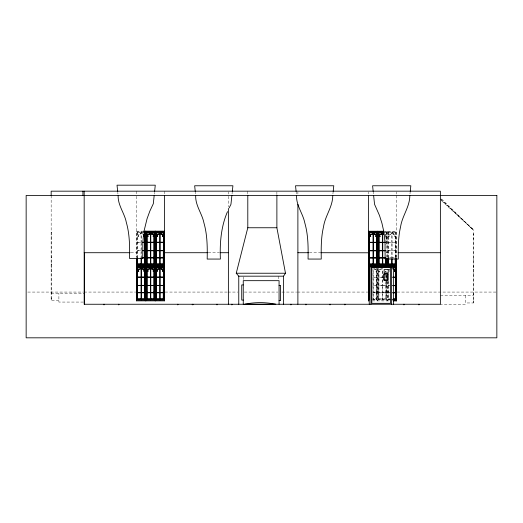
<?xml version="1.0" encoding="UTF-8"?>
<svg xmlns="http://www.w3.org/2000/svg" width="523" height="523" viewBox="0 0 523 523"><rect width="100%" height="100%" fill="white"/><g stroke="black" fill="none" stroke-linecap="round" stroke-linejoin="round"><path stroke-width="0.39" stroke-dasharray="2.62 1.96" d="M374.573 268.567L374.298 269.253L375.521 269.057L376.063 269.691L375.71 271.3L376.717 271.3L376.717 277.105L373.402 277.105L373.402 268.534M374.684 268.541L374.566 269.142L375.854 269.116L376.253 270.371L375.88 271.189L376.822 271.189L376.514 271.581M381.43 268.508L381.3 269.136L379.855 269.136L379.443 269.803L379.946 271.189L378.796 271.189L378.92 271.581M381.542 268.554L381.489 269.162L380.201 269.064L379.554 269.829L380.149 271.3L378.9 271.3L378.9 277.105L382.372 277.105L382.372 268.626M386.177 275.183L386.177 299.934L378.796 299.934L378.92 268.482M391.099 299.934L388.144 299.934L388.275 298.626L389.661 298.626M154.337 194.046L154.507 192.438M232.055 193.824L232.225 192.216M332.922 193.824L333.099 192.216M409.986 193.824L410.156 192.216M58.89 300.771L51.162 300.771L51.162 231.101M51.162 264.952L51.332 263.644M51.162 299.784L51.332 298.476M377.443 268.377L377.443 299.548L377.809 300.915L377.998 268.377M386.791 281.165L386.791 299.548L387.157 300.915L387.347 281.165M378.796 292.743L378.92 291.867M388.144 292.743L388.275 291.867M51.162 257.767L51.332 256.885M51.162 292.599L51.332 291.716M473.393 233.291L473.393 302.961L465.66 302.961M473.217 234.919L473.393 234.278M473.217 269.75L473.393 269.11M473.217 238.795L473.393 238.396M473.217 273.627L473.393 273.235M384.699 232.232L386.177 232.232L385.869 244.862M395.218 257.028L395.525 232.232L388.144 232.232L388.144 257.911M386.791 257.525L386.791 231.944L387.157 231.251L387.347 257.525M396.146 257.525L396.146 231.944L396.512 231.251L384.823 231.251M388.792 269.803L389.524 268.953M388.903 269.829L389.557 269.064M385.869 236.749L386.177 236.357L385.235 236.357M395.218 236.749L395.525 236.357L394.584 236.357L394.957 235.54L394.558 234.284L393.27 234.311L392.943 232.951L392.23 232.781L391.511 232.957L390.648 234.304L389.21 234.297L388.792 234.971L389.302 236.357L388.144 236.357L388.275 236.749M385.869 271.581L386.177 271.189L385.235 271.189M142.57 234.108L142.687 234.343M143.505 231.173L136.49 231.173L136.68 257.447M136.68 231.872L142.276 231.872M385.196 231.944L386.791 231.944M387.347 231.944L396.146 231.944M137.477 257.839L137.477 232.16L143.38 232.16M137.477 232.16L137.601 232.794L143.773 232.794M388.144 232.232L388.275 232.872L395.218 232.872M137.582 236.389L138.83 236.389L138.301 235.572L138.615 234.304L140.171 234.252L141.053 232.944L141.053 242.195L137.582 242.195M388.256 236.461L389.498 236.461L388.968 235.644L389.289 234.382L390.838 234.324L391.727 233.016L391.727 242.273L388.256 242.273M137.582 242.417L141.053 242.417L141.053 250.543L137.582 250.543M388.256 242.489L391.727 242.489L391.727 250.615L388.256 250.615M137.582 250.759L141.053 250.759L141.053 257.728M388.256 250.837L391.727 250.837L391.727 257.8L388.256 257.8L388.275 232.872M130.815 252.714L136.49 252.714M208.18 252.714L219.49 252.714M309.322 252.714L319.945 252.714M386.177 252.792L388.144 252.792M388.256 258.022L391.727 258.022M392.1 258.022L394.754 258.022M385.065 271.3L386.066 271.3M388.256 285.453L389.642 285.453M388.256 285.669L389.642 285.669M27.784 292.069L83.353 292.069M84.17 292.069L135.653 292.069M165.072 292.069L227.178 292.069M227.995 292.069L237.802 292.069M244.339 292.069L277.844 292.069M281.93 292.069L296.639 292.069M297.456 292.069L367.734 292.069M372.638 292.069L389.798 292.069M397.153 292.069L496.033 292.069M388.256 292.638L391.034 292.638M388.256 292.854L389.642 292.854M51.162 293.266L84.17 293.266M440.379 295.456L473.393 295.456M376.822 299.934L376.514 298.626L373.043 298.626L373.134 299.934L376.822 299.934L376.822 267.07M378.92 298.626L385.869 298.626L386.177 299.934M372.644 299.548L377.443 299.548M377.998 299.548L386.791 299.548M387.347 299.548L389.746 299.548M391.034 299.823L388.256 299.823L388.275 281.315M372.356 300.915L389.498 300.915M83.36 302.065L58.89 302.065L58.89 293.266M142.276 232.879L140.844 232.885L139.981 234.226L138.536 234.226L138.124 234.892L138.628 236.278L137.477 236.278L137.601 236.671M441.582 200.747L473.393 229.95L473.393 302.961M440.379 198.982L473.393 229.95L440.379 197.772M440.379 198.884L473.393 229.95M388.968 270.476L389.498 271.3M388.864 270.515L389.302 271.189M142.609 233.657L142.204 232.97L141.432 232.846L141.432 242.195M385.203 234.284L385.601 235.54M385.124 234.363L385.49 235.527M51.162 236.206L51.332 236.599M51.162 271.038L51.332 271.437M385.869 291.867L386.177 292.743M376.514 291.867L376.822 292.743M51.162 232.088L51.332 232.722M51.162 266.92L51.332 267.56M473.217 259.075L473.393 259.957M473.217 293.906L473.393 294.789M473.217 265.834L473.393 267.142M473.217 300.666L473.393 301.974M373.272 192.216L373.442 193.824M296.208 192.216L296.384 193.824M195.341 192.216L195.51 193.824M117.793 192.438L117.963 194.046M382.542 298.626L382.64 299.934M373.193 298.626L373.291 299.934M382.391 298.626L382.483 299.934M465.66 295.456L465.66 304.255L440.379 304.255L440.379 306.452M396.512 191.882L396.512 194.026M396.512 195.452L396.512 257.434M395.525 232.232L395.525 257.911M388.144 280.773L388.144 299.934M387.157 231.251L387.157 257.486M387.157 281.472L387.157 300.915M386.791 275.569L386.791 280.367M386.177 232.232L386.177 241.051M386.177 241.835L386.177 244.182M386.066 236.461L386.066 241.548M386.066 274.928L386.066 277.105L382.751 277.105L382.751 268.534M386.066 280.576L386.066 277.327L382.751 277.327L382.751 285.453L386.066 285.453L386.066 281.387M385.869 274.83L385.869 280.505M385.869 281.315L385.869 298.626M378.796 268.443L378.796 299.934M377.809 268.515L377.809 300.915M376.514 268.482L376.514 298.626M373.023 268.626L373.023 277.105M373.023 277.327L373.023 285.453M373.023 285.669L373.023 292.638M373.023 292.854L373.023 299.823M368.46 191.882L368.46 194.026M297.888 191.882L297.888 194.026M278.589 276.177L278.589 279.929M276.883 191.882L276.883 194.425M247.797 191.17L247.797 194.425M243.738 276.929L243.738 279.929M228.381 191.882L228.381 194.026M228.381 196.256L228.381 206.82M164.542 191.17L164.542 194.026M141.432 242.417L141.432 250.543M141.432 250.759L141.432 257.728M137.601 232.794L137.582 257.728M136.49 191.17L136.49 194.026M136.49 196.262L136.49 257.408M51.162 195.452L51.162 300.771M393.276 233.735L393.002 234.422L394.224 234.219L394.76 234.853L394.414 236.461L395.414 236.461L395.414 242.273L392.1 242.273L392.1 232.925L392.878 233.049L393.276 233.735M395.414 242.489L392.1 242.489L392.1 250.615L395.414 250.615L395.414 242.489M395.414 250.837L392.1 250.837L392.1 257.8L395.414 257.8L395.414 250.837M376.717 277.327L373.402 277.327L373.402 285.453L376.717 285.453L376.717 277.327M382.372 277.327L378.9 277.327L378.9 285.453L382.372 285.453L382.372 277.327M376.717 285.669L373.402 285.669L373.402 292.638L376.717 292.638L376.717 285.669M382.372 285.669L378.9 285.669L378.9 292.638L382.372 292.638L382.372 285.669M386.066 285.669L382.751 285.669L382.751 292.638L386.066 292.638L386.066 285.669M376.717 292.854L373.402 292.854L373.402 299.823L376.717 299.823L376.717 292.854M382.372 292.854L378.9 292.854L378.9 299.823L382.372 299.823L382.372 292.854M386.066 292.854L382.751 292.854L382.751 299.823L386.066 299.823L386.066 292.854"/><path stroke-width="0.78" d="M137.477 265.024L137.601 263.716L144.551 263.716L144.858 265.024L137.477 265.024L137.477 257.839M137.477 299.856L137.601 298.548L144.551 298.548L144.858 299.856L137.477 299.856L137.477 266.992L144.858 266.992L144.858 299.856M146.826 265.024L146.826 232.16L154.207 232.16L154.207 265.024L146.826 265.024L146.826 232.16M146.826 299.856L146.826 266.992L154.207 266.992L154.207 299.856L146.826 299.856L146.826 266.992M156.174 265.024L156.305 263.716L163.248 263.716L163.555 265.024L156.174 265.024L156.174 232.16L163.555 232.16L163.555 265.024M156.174 299.856L156.305 298.548L163.248 298.548L163.555 299.856L156.174 299.856L156.174 266.992L163.555 266.992L163.555 299.856M369.441 265.096L369.571 263.788L376.514 263.788L376.822 265.096L369.441 265.096L369.441 232.232L376.822 232.232L376.822 265.096M386.177 258.708L386.177 265.096L378.796 265.096L378.796 232.232L383.96 232.232M388.144 265.096L388.275 263.788L395.218 263.788L395.525 265.096L388.144 265.096L388.144 258.708M154.167 195.654L153.311 203.715L149.866 211.063L147.074 218.686L144.171 230.499M154.592 191.627L155.272 185.181L117.021 185.181L117.708 191.627M231.885 195.439L230.95 204.303L229.146 207.938M232.31 191.411L232.912 185.77L194.661 185.77L195.256 191.411M332.752 195.439C332.863 206.775 324.986 215.973 323.469 227.106C320.998 237.566 321.129 248.386 321.253 259.062L308.054 259.062C308.295 247.039 308.178 234.827 304.87 223.164C303 213.528 296.083 205.519 296.554 195.439M333.184 191.411L333.779 185.77L295.528 185.77L296.123 191.411M409.816 195.439C409.927 206.775 402.043 215.973 400.533 227.106C398.062 237.566 398.193 248.386 398.317 259.062L385.118 259.062L385.026 243.175L384.313 235.095M410.241 191.411L410.836 185.77L372.592 185.77L373.187 191.411M143.55 234.507L142.838 242.587L142.746 258.48L129.547 258.48C129.796 246.457 129.678 234.239 126.363 222.576C124.611 213.194 117.832 205.415 118.133 195.654M164.542 195.452L164.542 300.843L136.49 300.843L136.68 258.244M146.028 264.638L145.472 266.704L145.472 299.476L145.839 300.843L146.028 266.704L145.472 264.638L145.472 231.872L145.839 231.173L146.028 264.638L154.828 264.638L155.377 266.704L155.194 300.843L154.828 299.476L154.828 266.704L155.377 264.638L155.194 231.173L154.828 231.872L154.828 264.638M368.46 195.452L368.46 300.915L368.46 231.251L384.045 231.251M368.643 266.776L377.443 266.776L377.809 266.083L377.809 231.251L377.443 231.944L377.443 264.716L377.998 266.776L386.791 266.776L387.347 264.716L387.347 258.323M137.477 292.671L137.601 291.788M146.826 257.839L146.956 256.956M146.826 292.671L146.956 291.788M156.174 257.839L156.305 256.956M156.174 292.671L156.305 291.788M369.441 257.911L369.571 257.028M378.796 257.911L378.92 257.028M238.763 304.255L238.763 276.177L236.246 273.235L247.797 227.753L247.797 195.236M227.498 211.652C221.046 226.544 219.719 243.012 220.386 259.062L207.186 259.062C207.428 247.039 207.311 234.827 203.996 223.164C202.133 213.528 195.216 205.519 195.68 195.439M143.38 232.16L144.858 232.16L144.551 263.716M154.207 265.024L154.207 232.16M144.551 298.548L144.858 266.992M163.248 263.716L163.555 232.16M154.207 299.856L154.207 266.992M163.248 298.548L163.555 266.992M376.514 263.788L376.822 232.232M392.701 299.934L395.525 299.934L395.525 267.07L393.309 267.07M164.542 300.843L164.176 299.476L164.176 266.704L164.542 266.004L164.176 264.638L164.176 231.872L164.542 231.173L143.505 231.173M393.394 300.915L396.512 300.915L396.146 299.548L396.146 266.776L396.512 266.083L396.146 258.323M283.564 304.255L283.564 276.177L285.486 273.235L276.883 227.753L276.883 195.236M144.551 236.671L144.858 236.278L143.917 236.278L144.198 234.742L143.57 234.029M153.899 236.671L154.207 236.278L153.265 236.278L153.638 235.468L153.239 234.206L151.951 234.232L151.624 232.879L150.912 232.702L150.193 232.885L149.33 234.226L147.891 234.226L147.473 234.892L147.983 236.278L146.826 236.278L146.956 236.671M163.248 236.671L163.555 236.278L162.614 236.278L162.986 235.468L162.588 234.206L161.3 234.232L160.979 232.879L160.26 232.702L159.541 232.885L158.685 234.226L157.24 234.226L156.822 234.892L157.331 236.278L156.174 236.278L156.305 236.671M144.551 271.509L144.858 271.11L143.917 271.11L144.283 270.299L143.884 269.044L142.596 269.07L142.276 267.711L141.563 267.534L140.844 267.717L139.981 269.057L138.536 269.057L138.124 269.724L138.628 271.11L137.477 271.11L137.601 271.509M153.899 271.509L154.207 271.11L153.265 271.11L153.638 270.299L153.239 269.044L151.951 269.07L151.624 267.711L150.912 267.534L150.193 267.717L149.33 269.057L147.891 269.057L147.473 269.724L147.983 271.11L146.826 271.11L146.956 271.509M163.248 271.509L163.555 271.11L162.614 271.11L162.986 270.299L162.588 269.044L161.3 269.07L160.979 267.711L160.26 267.534L159.541 267.717L158.685 269.057L157.24 269.057L156.822 269.724L157.331 271.11L156.174 271.11L156.305 271.509M376.514 236.749L376.822 236.357L375.88 236.357L376.253 235.54L375.854 234.284L374.631 234.311L374.246 232.951L373.527 232.781L372.807 232.957L371.951 234.304L370.506 234.297L370.088 234.971L370.598 236.357L369.441 236.357L369.571 236.749M395.218 271.581L395.525 271.189L394.584 271.189L394.957 270.371L394.558 269.116L393.27 269.142L392.943 267.789M383.987 234.311L383.594 232.951L382.163 232.957L381.385 234.258L379.855 234.297L379.443 234.971L379.946 236.357L378.796 236.357L378.92 236.749M384.065 234.389L383.647 234.422L383.928 233.735L383.522 233.049L382.751 232.925L382.751 242.273L385.405 242.273M244.895 304.255L275.784 304.255M247.797 227.753L276.883 227.753M143.877 231.872L145.472 231.872M146.028 231.872L154.828 231.872M155.377 231.872L164.176 231.872M368.643 231.944L377.443 231.944M377.998 231.944L384.392 231.944M146.956 232.794L153.899 232.794M156.174 232.16L156.305 232.794L163.248 232.794M369.441 232.232L369.571 232.872L376.514 232.872M378.92 232.872L384.32 232.872M156.285 236.389L157.534 236.389L157.005 235.572L157.318 234.304L158.874 234.252L159.757 232.944L159.757 242.195L156.285 242.195M369.552 236.461L370.8 236.461L370.271 235.644L370.585 234.382L372.141 234.324L373.023 233.016L373.023 242.273L369.552 242.273M142.759 242.195L144.747 242.195L144.747 236.389L143.747 236.389L144.171 235.448L143.55 234.147M142.759 242.417L144.747 242.417L144.747 250.543L142.759 250.543M156.285 242.417L159.757 242.417L159.757 250.543L156.285 250.543M369.552 242.489L373.023 242.489L373.023 250.615L369.552 250.615M385.405 242.489L382.751 242.489L382.751 250.615L385.405 250.615M142.759 250.759L144.747 250.759L144.747 257.728L142.759 257.728M156.285 250.759L159.757 250.759L159.757 257.728L156.285 257.728M369.552 250.837L373.023 250.837L373.023 257.8L369.552 257.8M385.405 250.837L382.751 250.837L382.751 257.8L385.405 257.8M84.17 252.714L130.05 252.714M164.542 252.714L207.37 252.714M220.301 252.714L228.381 252.714M297.888 252.714L308.505 252.714M320.762 252.714L369.441 252.792M376.822 252.792L378.796 252.792M398.134 252.714L440.379 252.714M142.759 257.944L144.747 257.944L144.747 264.913L141.432 264.913L141.432 257.944M156.285 257.944L159.757 257.944L159.757 264.913L156.285 264.913L156.305 232.794M369.552 258.022L373.023 258.022L373.023 264.991L369.552 264.991L369.571 232.872M385.405 258.022L382.751 258.022L382.751 264.991L386.066 264.991L386.066 258.793M146.956 263.716L153.899 263.716M378.92 263.788L385.869 263.788L386.177 265.096M136.68 264.638L145.472 264.638M155.377 264.638L164.176 264.638M368.643 264.716L377.443 264.716M377.998 264.716L386.791 264.716L387.347 266.776L396.146 266.776M387.347 264.716L396.146 264.716M136.49 266.004L164.542 266.004M368.46 266.083L396.512 266.083M136.68 266.704L145.472 266.704M146.028 266.704L154.828 266.704M155.377 266.704L164.176 266.704M137.477 266.992L137.601 267.632L144.551 267.632M146.956 267.632L153.899 267.632M156.174 266.992L156.305 267.632L163.248 267.632M392.904 267.704L395.218 267.704M137.582 271.221L138.83 271.221L138.301 270.404L138.615 269.142L140.171 269.084L141.053 267.776L141.053 277.033L137.582 277.033M156.285 271.221L157.534 271.221L157.005 270.404L157.318 269.142L158.874 269.084L159.757 267.776L159.757 277.033L156.285 277.033M236.246 273.235L285.486 273.235M238.763 276.177L283.564 276.177M392.766 277.105L395.414 277.105L395.414 271.3L394.414 271.3L394.76 269.691L394.224 269.057L393.002 269.253L393.276 268.567L392.878 267.881M137.582 277.249L141.053 277.249L141.053 285.375L137.582 285.375M156.285 277.249L159.757 277.249L159.757 285.375L156.285 285.375M392.766 277.327L395.414 277.327L395.414 285.453L392.766 285.453M243.26 284.93L241.724 284.93L241.724 300.065L243.26 300.065M279.066 285.447L280.609 285.447L280.609 300.581L279.066 300.581M137.582 285.591L141.053 285.591L141.053 292.56L137.582 292.56M156.285 285.591L159.757 285.591L159.757 292.56L156.285 292.56M392.766 285.669L395.414 285.669L395.414 292.638L392.766 292.638M137.582 292.782L141.053 292.782L141.053 299.744L137.582 299.744L137.601 267.632M156.285 292.782L159.757 292.782L159.757 299.744L156.285 299.744L156.305 267.632M392.766 292.854L395.414 292.854L395.414 299.823L392.766 299.823M84.17 293.266L84.582 293.266M146.956 298.548L153.899 298.548M393.224 298.626L395.218 298.626M136.68 299.476L145.472 299.476M146.028 299.476L154.828 299.476M155.377 299.476L164.176 299.476M392.943 299.548L396.146 299.548M395.218 291.867L395.525 292.743M376.514 257.028L376.822 257.911M163.248 256.956L163.555 257.839M153.899 256.956L154.207 257.839M163.248 291.788L163.555 292.671M144.551 256.956L144.858 257.839M153.899 291.788L154.207 292.671M144.551 291.788L144.858 292.671M383.692 231.081L381.927 223.164L379.476 215.43L374.553 204.303L373.612 195.439M391.897 263.788L391.995 265.096M382.542 263.788L382.64 265.096M373.193 263.788L373.291 265.096M159.927 263.716L160.025 265.024M159.927 298.548L160.025 299.856M150.572 263.716L150.676 265.024M150.572 298.548L150.676 299.856M141.223 263.716L141.321 265.024M141.223 298.548L141.321 299.856M391.747 263.788L391.838 265.096M382.391 263.788L382.483 265.096M373.043 263.788L373.134 265.096M159.777 263.716L159.868 265.024M159.777 298.548L159.868 299.856M150.428 263.716L150.513 265.024M150.428 298.548L150.513 299.856M141.073 263.716L141.164 265.024M141.073 298.548L141.164 299.856M419.139 304.255L419.139 304.804M418.439 304.255L418.439 304.804M404.096 304.255L404.096 304.804M403.802 304.255L403.802 304.804M396.512 259.009L396.512 300.915M395.525 258.708L395.525 265.096M395.525 267.07L395.525 299.934M395.414 258.793L395.414 264.991L392.1 264.991L392.1 258.793M395.218 258.532L395.218 263.788M393.544 304.255L393.544 266.658L369.251 266.658L369.251 304.255M391.727 258.793L391.727 264.991L388.256 264.991L388.275 258.532M391.42 266.658L391.42 304.255M387.157 258.264L387.157 266.083M386.791 258.323L386.791 264.716M385.869 258.532L385.869 263.788M378.796 232.232L378.796 265.096M377.809 231.251L377.809 266.083M370.964 266.658L370.964 304.255M369.441 267.07L369.441 299.934M345.049 304.255L345.049 304.804M344.762 304.255L344.762 304.804M330.418 304.255L330.418 304.804M329.719 304.255L329.719 304.804M306.132 304.255L306.132 304.804M305.432 304.255L305.432 304.804M297.888 204.382L297.888 304.255M291.089 304.255L291.089 304.804M290.795 304.255L290.795 304.804M279.066 304.255L279.066 280.674L243.26 280.674L243.26 304.255M232.042 304.255L232.042 304.804M231.754 304.255L231.754 304.804M228.381 208.442L228.381 304.255M217.411 304.255L217.411 304.804M216.712 304.255L216.712 304.804M192.954 304.255L192.954 304.804M192.255 304.255L192.255 304.804M177.912 304.255L177.912 304.804M177.617 304.255L177.617 304.804M155.194 231.173L155.194 300.843M145.839 231.173L145.839 300.843M144.858 232.16L144.858 265.024M141.053 257.944L141.053 264.913L137.582 264.913L137.582 257.944M136.49 258.185L136.49 300.843M118.865 304.255L118.865 304.804M118.577 304.255L118.577 304.804M104.234 304.255L104.234 304.804M103.534 304.255L103.534 304.804M84.582 252.714L84.582 304.255M84.17 191.17L84.17 304.255L440.379 304.255L440.379 191.17L51.162 191.17L51.162 195.452M82.935 191.17L82.935 195.452M244.699 304.268A73.325 73.325 0 0 1 275.588 304.268M142.609 268.495L142.328 269.175L143.55 268.979L144.093 269.613L143.747 271.221L144.747 271.221L144.747 277.033L141.432 277.033L141.432 267.684L142.204 267.809L142.609 268.495M151.958 233.657L151.683 234.343L152.906 234.147L153.442 234.781L153.095 236.389L154.095 236.389L154.095 242.195L150.781 242.195L150.781 232.846L151.559 232.97L151.958 233.657M151.958 268.495L151.683 269.175L152.906 268.979L153.442 269.613L153.095 271.221L154.095 271.221L154.095 277.033L150.781 277.033L150.781 267.684L151.559 267.809L151.958 268.495M161.306 233.657L161.032 234.343L162.254 234.147L162.797 234.781L162.444 236.389L163.451 236.389L163.451 242.195L160.136 242.195L160.136 232.846L160.907 232.97L161.306 233.657M161.306 268.495L161.032 269.175L162.254 268.979L162.797 269.613L162.444 271.221L163.451 271.221L163.451 277.033L160.136 277.033L160.136 267.684L160.907 267.809L161.306 268.495M374.573 233.735L374.298 234.422L375.521 234.219L376.063 234.853L375.71 236.461L376.717 236.461L376.717 242.273L373.402 242.273L373.402 232.925L374.174 233.049L374.573 233.735M149.571 233.644L149.519 234.252L148.231 234.154L147.584 234.919L148.179 236.389L146.937 236.389L146.937 242.195L150.408 242.195L150.408 232.944L149.571 233.644M149.571 268.482L149.519 269.084L148.231 268.985L147.584 269.75L148.179 271.221L146.937 271.221L146.937 277.033L150.408 277.033L150.408 267.776L149.571 268.482M381.542 233.722L381.489 234.324L380.201 234.232L379.554 234.997L380.149 236.461L378.9 236.461L378.9 242.273L382.372 242.273L382.372 233.016L381.542 233.722M496.85 195.452L26.15 195.452L26.15 337.819L496.85 337.819L496.85 195.452M150.408 242.417L146.937 242.417L146.937 250.543L150.408 250.543L150.408 242.417M154.095 242.417L150.781 242.417L150.781 250.543L154.095 250.543L154.095 242.417M163.451 242.417L160.136 242.417L160.136 250.543L163.451 250.543L163.451 242.417M376.717 242.489L373.402 242.489L373.402 250.615L376.717 250.615L376.717 242.489M382.372 242.489L378.9 242.489L378.9 250.615L382.372 250.615L382.372 242.489M150.408 250.759L146.937 250.759L146.937 257.728L150.408 257.728L150.408 250.759M154.095 250.759L150.781 250.759L150.781 257.728L154.095 257.728L154.095 250.759M163.451 250.759L160.136 250.759L160.136 257.728L163.451 257.728L163.451 250.759M376.717 250.837L373.402 250.837L373.402 257.8L376.717 257.8L376.717 250.837M382.372 250.837L378.9 250.837L378.9 257.8L382.372 257.8L382.372 250.837M150.408 257.944L146.937 257.944L146.937 264.913L150.408 264.913L150.408 257.944M154.095 257.944L150.781 257.944L150.781 264.913L154.095 264.913L154.095 257.944M163.451 257.944L160.136 257.944L160.136 264.913L163.451 264.913L163.451 257.944M376.717 258.022L373.402 258.022L373.402 264.991L376.717 264.991L376.717 258.022M382.372 258.022L378.9 258.022L378.9 264.991L382.372 264.991L382.372 258.022M390.576 267.593L371.807 267.593L371.807 303.32L390.576 303.32L390.576 267.593M388.21 269.574L384.137 269.574L384.137 272.895L388.21 272.895L388.21 269.574M388.04 273.817L383.836 273.817L383.836 280.295L388.04 280.295L388.04 273.817M387.772 274.111L384.104 274.111L384.104 280.001L387.772 280.001L387.772 274.111M144.747 277.249L141.432 277.249L141.432 285.375L144.747 285.375L144.747 277.249M150.408 277.249L146.937 277.249L146.937 285.375L150.408 285.375L150.408 277.249M154.095 277.249L150.781 277.249L150.781 285.375L154.095 285.375L154.095 277.249M163.451 277.249L160.136 277.249L160.136 285.375L163.451 285.375L163.451 277.249M144.747 285.591L141.432 285.591L141.432 292.56L144.747 292.56L144.747 285.591M150.408 285.591L146.937 285.591L146.937 292.56L150.408 292.56L150.408 285.591M154.095 285.591L150.781 285.591L150.781 292.56L154.095 292.56L154.095 285.591M163.451 285.591L160.136 285.591L160.136 292.56L163.451 292.56L163.451 285.591M144.747 292.782L141.432 292.782L141.432 299.744L144.747 299.744L144.747 292.782M150.408 292.782L146.937 292.782L146.937 299.744L150.408 299.744L150.408 292.782M154.095 292.782L150.781 292.782L150.781 299.744L154.095 299.744L154.095 292.782M163.451 292.782L160.136 292.782L160.136 299.744L163.451 299.744L163.451 292.782"/></g></svg>
